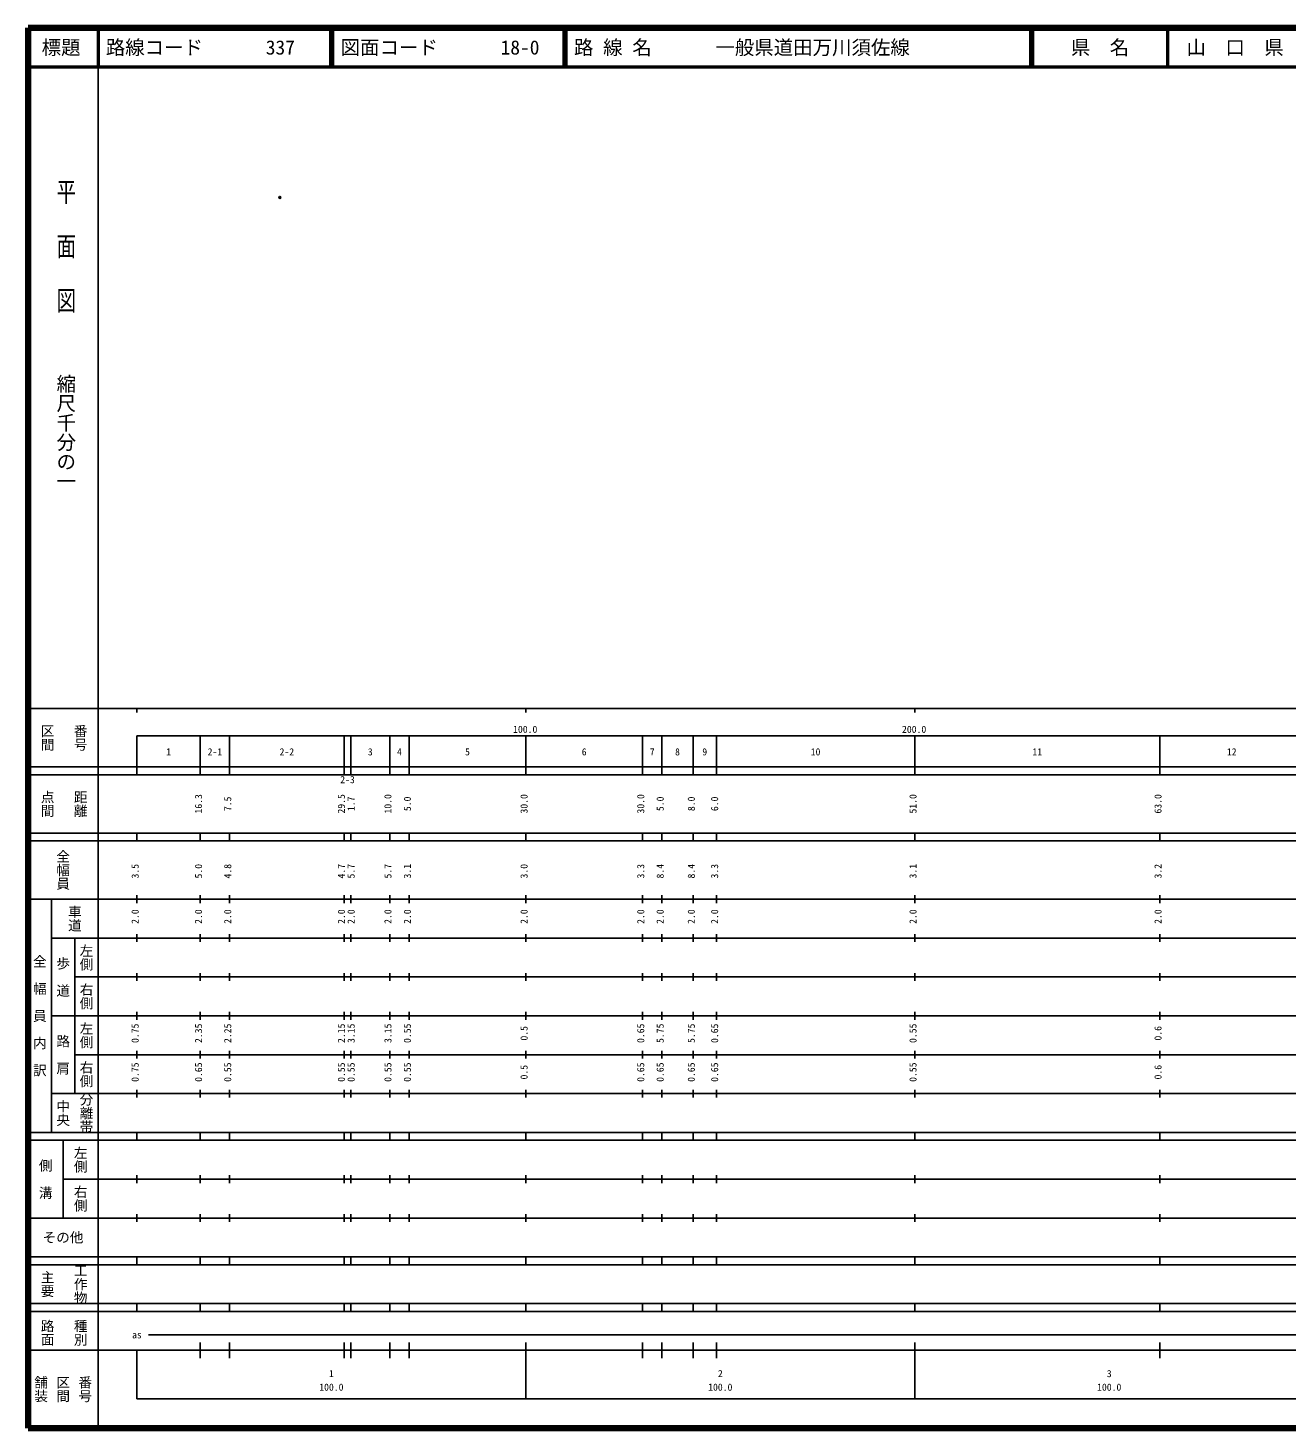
# Model space of a CAD drawing. Units: millimetres on the paper. Extents: x 40 to 680, y 20 to 380.
# Drawn here: x 40 to 363.7, y 20 to 380 of the extents above; entities that cross this region are included whole.
import ezdxf
from ezdxf.enums import TextEntityAlignment as Align

# ---------------------------------------------------------------- set-up
doc = ezdxf.new("R2010")
doc.units = ezdxf.units.MM
doc.header["$PDMODE"] = 32
doc.header["$PDSIZE"] = 0.5
doc.layers.add('M-OTRS', color=6, linetype='Continuous')
doc.layers.add('M-TTL-TXT', color=7, linetype='Continuous')
for name, color, linetype, lineweight in [('M-TTL', 2, 'Continuous', 140), ('M-TTL-BAND', 7, 'Continuous', 25), ('M-TTL-LINE', 7, 'Continuous', 50)]:
    doc.layers.add(name, color=color, linetype=linetype, lineweight=lineweight)
doc.styles.add('@ＭＳ ゴシック', font='')
doc.styles.add('ＭＳ ゴシック', font='')
doc.styles.get('@ＭＳ ゴシック').set_extended_font_data('@MS Gothic')
doc.styles.get('ＭＳ ゴシック').set_extended_font_data('MS Gothic')

msp = doc.modelspace()

# ---------------------------------------------------------------- linework, layer by layer
at = {"layer": 'M-OTRS'}
msp.add_point((104.758, 336.427), dxfattribs=at)
at = {"layer": 'M-TTL'}
for p, q in [((40, 380), (40, 20)), ((680, 380), (40, 380)), ((40, 20), (680, 20))]:
    msp.add_line(p, q, dxfattribs=at)
at = {"layer": 'M-TTL-BAND'}
for p, q in [((58, 370), (58, 20)), ((40, 205), (579, 205)), ((68, 205), (68, 204)), ((168, 205), (168, 204)), ((268, 205), (268, 204)), ((68, 198), (579, 198)), ((68, 198), (68, 188)), ((84.3, 188), (84.3, 198)), ((91.8, 188), (91.8, 198)), ((121.3, 188), (121.3, 198)), ((123, 188), (123, 198)), ((133, 188), (133, 198)), ((138, 188), (138, 198)), ((168, 188), (168, 198)), ((198, 188), (198, 198)), ((203, 188), (203, 198)), ((211, 188), (211, 198)), ((217, 188), (217, 198)), ((268, 188), (268, 198)), ((331, 188), (331, 198)), ((40, 190), (579, 190)), ((40, 188), (579, 188)), ((40, 173), (579, 173)), ((68, 171), (68, 173)), ((84.3, 171), (84.3, 173)), ((91.8, 171), (91.8, 173)), ((121.3, 171), (121.3, 173)), ((123, 171), (123, 173)), ((133, 171), (133, 173)), ((138, 171), (138, 173)), ((168, 171), (168, 173)), ((198, 171), (198, 173)), ((203, 171), (203, 173)), ((211, 171), (211, 173)), ((217, 171), (217, 173)), ((268, 171), (268, 173)), ((331, 171), (331, 173)), ((40, 171), (579, 171)), ((40, 156), (579, 156)), ((46, 96), (46, 156)), ((68, 155), (68, 157)), ((84.3, 155), (84.3, 157)), ((91.8, 155), (91.8, 157)), ((121.3, 155), (121.3, 157)), ((123, 155), (123, 157)), ((133, 155), (133, 157)), ((138, 155), (138, 157)), ((168, 155), (168, 157)), ((198, 155), (198, 157)), ((203, 155), (203, 157)), ((211, 155), (211, 157)), ((217, 155), (217, 157)), ((268, 155), (268, 157)), ((331, 155), (331, 157)), ((46, 146), (579, 146)), ((52, 146), (52, 106)), ((68, 145), (68, 147)), ((84.3, 145), (84.3, 147)), ((91.8, 145), (91.8, 147)), ((121.3, 145), (121.3, 147)), ((123, 145), (123, 147)), ((133, 145), (133, 147)), ((138, 145), (138, 147)), ((168, 145), (168, 147)), ((198, 145), (198, 147)), ((203, 145), (203, 147)), ((211, 145), (211, 147)), ((217, 145), (217, 147)), ((268, 145), (268, 147)), ((331, 145), (331, 147)), ((68, 135), (68, 137)), ((84.3, 135), (84.3, 137)), ((91.8, 135), (91.8, 137)), ((121.3, 135), (121.3, 137)), ((123, 135), (123, 137)), ((133, 135), (133, 137)), ((138, 135), (138, 137)), ((168, 135), (168, 137)), ((198, 135), (198, 137)), ((203, 135), (203, 137)), ((211, 135), (211, 137)), ((217, 135), (217, 137)), ((268, 135), (268, 137)), ((331, 135), (331, 137)), ((52, 136), (579, 136)), ((46, 126), (579, 126)), ((68, 125), (68, 127)), ((84.3, 125), (84.3, 127)), ((91.8, 125), (91.8, 127)), ((121.3, 125), (121.3, 127)), ((123, 125), (123, 127)), ((133, 125), (133, 127)), ((138, 125), (138, 127)), ((168, 125), (168, 127)), ((198, 125), (198, 127)), ((203, 125), (203, 127)), ((211, 125), (211, 127)), ((217, 125), (217, 127)), ((268, 125), (268, 127)), ((331, 125), (331, 127)), ((52, 116), (579, 116)), ((68, 115), (68, 117)), ((84.3, 115), (84.3, 117)), ((91.8, 115), (91.8, 117)), ((121.3, 115), (121.3, 117)), ((123, 115), (123, 117)), ((133, 115), (133, 117)), ((138, 115), (138, 117)), ((168, 115), (168, 117)), ((198, 115), (198, 117)), ((203, 115), (203, 117)), ((211, 115), (211, 117)), ((217, 115), (217, 117)), ((268, 115), (268, 117)), ((331, 115), (331, 117)), ((46, 106), (579, 106)), ((68, 105), (68, 107)), ((84.3, 105), (84.3, 107)), ((91.8, 105), (91.8, 107)), ((121.3, 105), (121.3, 107)), ((123, 105), (123, 107)), ((133, 105), (133, 107)), ((138, 105), (138, 107)), ((168, 105), (168, 107)), ((198, 105), (198, 107)), ((203, 105), (203, 107)), ((211, 105), (211, 107)), ((217, 105), (217, 107)), ((268, 105), (268, 107)), ((331, 105), (331, 107)), ((40, 96), (579, 96)), ((40, 94), (579, 94)), ((49, 94), (49, 74)), ((68, 94), (68, 96)), ((84.3, 94), (84.3, 96)), ((91.8, 94), (91.8, 96)), ((121.3, 94), (121.3, 96)), ((123, 94), (123, 96)), ((133, 94), (133, 96)), ((138, 94), (138, 96)), ((168, 94), (168, 96)), ((198, 94), (198, 96)), ((203, 94), (203, 96)), ((211, 94), (211, 96)), ((217, 94), (217, 96)), ((268, 94), (268, 96)), ((331, 94), (331, 96)), ((49, 84), (579, 84)), ((68, 83), (68, 85)), ((84.3, 83), (84.3, 85)), ((91.8, 83), (91.8, 85)), ((121.3, 83), (121.3, 85)), ((123, 83), (123, 85)), ((133, 83), (133, 85)), ((138, 83), (138, 85)), ((168, 83), (168, 85)), ((198, 83), (198, 85)), ((203, 83), (203, 85)), ((211, 83), (211, 85)), ((217, 83), (217, 85)), ((268, 83), (268, 85)), ((331, 83), (331, 85)), ((40, 74), (579, 74)), ((68, 73), (68, 75)), ((84.3, 73), (84.3, 75)), ((91.8, 73), (91.8, 75)), ((121.3, 73), (121.3, 75)), ((123, 73), (123, 75)), ((133, 73), (133, 75)), ((138, 73), (138, 75)), ((168, 73), (168, 75)), ((198, 73), (198, 75)), ((203, 73), (203, 75)), ((211, 73), (211, 75)), ((217, 73), (217, 75)), ((268, 73), (268, 75)), ((331, 73), (331, 75)), ((40, 64), (579, 64)), ((40, 62), (579, 62)), ((68, 62), (68, 64)), ((84.3, 62), (84.3, 64)), ((91.8, 62), (91.8, 64)), ((121.3, 62), (121.3, 64)), ((123, 62), (123, 64)), ((133, 62), (133, 64)), ((138, 62), (138, 64)), ((168, 62), (168, 64)), ((198, 62), (198, 64)), ((203, 62), (203, 64)), ((211, 62), (211, 64)), ((217, 62), (217, 64)), ((268, 62), (268, 64)), ((331, 62), (331, 64)), ((40, 52), (579, 52)), ((68, 50), (68, 52)), ((84.3, 50), (84.3, 52)), ((91.8, 50), (91.8, 52)), ((121.3, 50), (121.3, 52)), ((123, 50), (123, 52)), ((133, 50), (133, 52)), ((138, 50), (138, 52)), ((168, 50), (168, 52)), ((198, 50), (198, 52)), ((203, 50), (203, 52)), ((211, 50), (211, 52)), ((217, 50), (217, 52)), ((268, 50), (268, 52)), ((331, 50), (331, 52)), ((40, 50), (579, 50)), ((71, 44), (565, 44)), ((40, 40), (579, 40)), ((68, 40), (68, 27.5)), ((84.3, 38), (84.3, 42)), ((91.8, 38), (91.8, 42)), ((121.3, 38), (121.3, 42)), ((123, 38), (123, 42)), ((133, 38), (133, 42)), ((138, 38), (138, 42)), ((168, 27.5), (168, 42)), ((198, 38), (198, 42)), ((203, 38), (203, 42)), ((211, 38), (211, 42)), ((217, 38), (217, 42)), ((268, 27.5), (268, 42)), ((331, 38), (331, 42)), ((68, 27.5), (579, 27.5))]:
    msp.add_line(p, q, dxfattribs=at)
at = {"layer": 'M-TTL-LINE'}
for p, q in [((58, 380), (58, 370)), ((117.75, 380), (117.75, 370)), ((118.25, 380), (118.25, 370)), ((177.75, 380), (177.75, 370)), ((178.25, 380), (178.25, 370)), ((297.75, 380), (297.75, 370)), ((298.25, 380), (298.25, 370)), ((333, 380), (333, 370)), ((40, 370), (680, 370))]:
    msp.add_line(p, q, dxfattribs=at)

# ---------------------------------------------------------------- texts
at = {"layer": 'M-TTL-BAND', "style": '@ＭＳ ゴシック', "width": 1.4}
msp.add_text('平  面  図', height=3.666, rotation=270, dxfattribs=at).set_placement((49.777, 306.475), align=Align.MIDDLE_RIGHT)
at = {"layer": 'M-TTL-BAND', "style": '@ＭＳ ゴシック'}
msp.add_text('縮尺千分の一', height=3.666, rotation=270, dxfattribs=at).set_placement((49.777, 261.03), align=Align.MIDDLE_RIGHT)
for s, p in [('区間', (45, 197.5)), ('番号', (53.5, 197.5)), ('点間', (45, 180.5)), ('距離', (53.5, 180.5)), ('全幅員', (49, 163.5)), ('車道', (52, 151)), ('左側', (55, 141)), ('全\u3000幅\u3000員\u3000内\u3000訳', (43, 126)), ('歩\u3000道', (49, 136)), ('右側', (55, 131)), ('左側', (55, 121)), ('路\u3000肩', (49, 116)), ('右側', (55, 111)), ('分離帯', (55, 101)), ('中央', (49, 101)), ('左側', (53.5, 89)), ('側\u3000溝', (44.5, 84)), ('右側', (53.5, 79)), ('工作物', (53.5, 57)), ('主要', (45, 57)), ('路面', (45, 44.5)), ('種別', (53.5, 44.5)), ('舗装', (43.333, 30)), ('区間', (49, 30)), ('番号', (54.667, 30))]:
    msp.add_text(s, height=2.566, rotation=270, dxfattribs=at).set_placement(p, align=Align.MIDDLE_CENTER)
at = {"layer": 'M-TTL-BAND', "style": 'ＭＳ ゴシック'}
for s, p in [('100.0', (167.844, 198.195)), ('200.0', (267.844, 198.195)), ('1', (76.15, 192.405)), ('2-1', (88.05, 192.405)), ('2-2', (106.55, 192.405)), ('3', (128, 192.405)), ('4', (135.5, 192.405)), ('5', (153, 192.405)), ('6', (183, 192.405)), ('7', (200.5, 192.405)), ('8', (207, 192.405)), ('9', (214, 192.405)), ('10', (242.5, 192.405)), ('11', (299.5, 192.405)), ('12', (349.5, 192.405)), ('2-3', (122.15, 185.263)), ('as', (68, 42.5)), ('1', (118, 32.523)), ('2', (218, 32.523)), ('3', (318, 32.523)), ('100.0', (118, 29.033)), ('100.0', (218, 29.033)), ('100.0', (318, 29.033))]:
    msp.add_text(s, height=1.833, dxfattribs=at).set_placement(p, align=Align.BOTTOM_CENTER)
for s, p in [('16.3', (85.3, 180.5)), ('7.5', (92.8, 180.5)), ('29.5', (122.032, 180.5)), ('1.7', (124.536, 180.5)), ('10.0', (134, 180.5)), ('5.0', (139, 180.5)), ('30.0', (169, 180.5)), ('30.0', (199, 180.5)), ('5.0', (204, 180.5)), ('8.0', (212, 180.5)), ('6.0', (218, 180.5)), ('51.0', (269, 180.5)), ('63.0', (332, 180.5)), ('3.5', (69, 163.174)), ('5.0', (85.3, 163.174)), ('4.8', (92.8, 163.174)), ('4.7', (122.032, 163.174)), ('5.7', (124.536, 163.174)), ('5.7', (134, 163.174)), ('3.1', (139, 163.174)), ('3.0', (169, 163.174)), ('3.3', (199, 163.174)), ('8.4', (204, 163.174)), ('8.4', (212, 163.174)), ('3.3', (218, 163.174)), ('3.1', (269, 163.174)), ('3.2', (332, 163.174)), ('2.0', (69, 151.5)), ('2.0', (85.3, 151.5)), ('2.0', (92.8, 151.5)), ('2.0', (122.032, 151.5)), ('2.0', (124.536, 151.5)), ('2.0', (134, 151.5)), ('2.0', (139, 151.5)), ('2.0', (169, 151.5)), ('2.0', (199, 151.5)), ('2.0', (204, 151.5)), ('2.0', (212, 151.5)), ('2.0', (218, 151.5)), ('2.0', (269, 151.5)), ('2.0', (332, 151.5)), ('0.75', (69, 121.5)), ('2.35', (85.3, 121.5)), ('2.25', (92.8, 121.5)), ('2.15', (122.032, 121.5)), ('3.15', (124.536, 121.5)), ('3.15', (134, 121.5)), ('0.55', (139, 121.5)), ('0.5', (169, 121.5)), ('0.65', (199, 121.5)), ('5.75', (204, 121.5)), ('5.75', (212, 121.5)), ('0.65', (218, 121.5)), ('0.55', (269, 121.5)), ('0.6', (332, 121.5)), ('0.75', (69, 111.5)), ('0.65', (85.3, 111.5)), ('0.55', (92.8, 111.5)), ('0.55', (122.032, 111.5)), ('0.55', (124.536, 111.5)), ('0.55', (134, 111.5)), ('0.55', (139, 111.5)), ('0.5', (169, 111.5)), ('0.65', (199, 111.5)), ('0.65', (204, 111.5)), ('0.65', (212, 111.5)), ('0.65', (218, 111.5)), ('0.55', (269, 111.5)), ('0.6', (332, 111.5))]:
    msp.add_text(s, height=1.833, rotation=90, dxfattribs=at).set_placement(p, align=Align.BOTTOM_CENTER)
msp.add_text('その他', height=2.566, dxfattribs=at).set_placement((49, 69), align=Align.MIDDLE_CENTER)
at = {"layer": 'M-TTL-TXT', "style": 'ＭＳ ゴシック'}
for s, p in [('標題', (48.5, 375)), ('県\u3000名', (315.625, 375)), ('山\u3000口\u3000県', (350.375, 375))]:
    msp.add_text(s, height=3.666, dxfattribs=at).set_placement(p, align=Align.MIDDLE_CENTER)
for s, p in [('路線コード', (60, 375)), ('337', (101.142, 375)), ('図面コード', (120.38, 375)), ('18-0', (161.521, 375)), ('路 線 名', (180.38, 375)), ('一般県道田万川須佐線', (216.734, 375))]:
    msp.add_text(s, height=3.666, dxfattribs=at).set_placement(p, align=Align.MIDDLE_LEFT)

doc.saveas('drawing.dxf')
